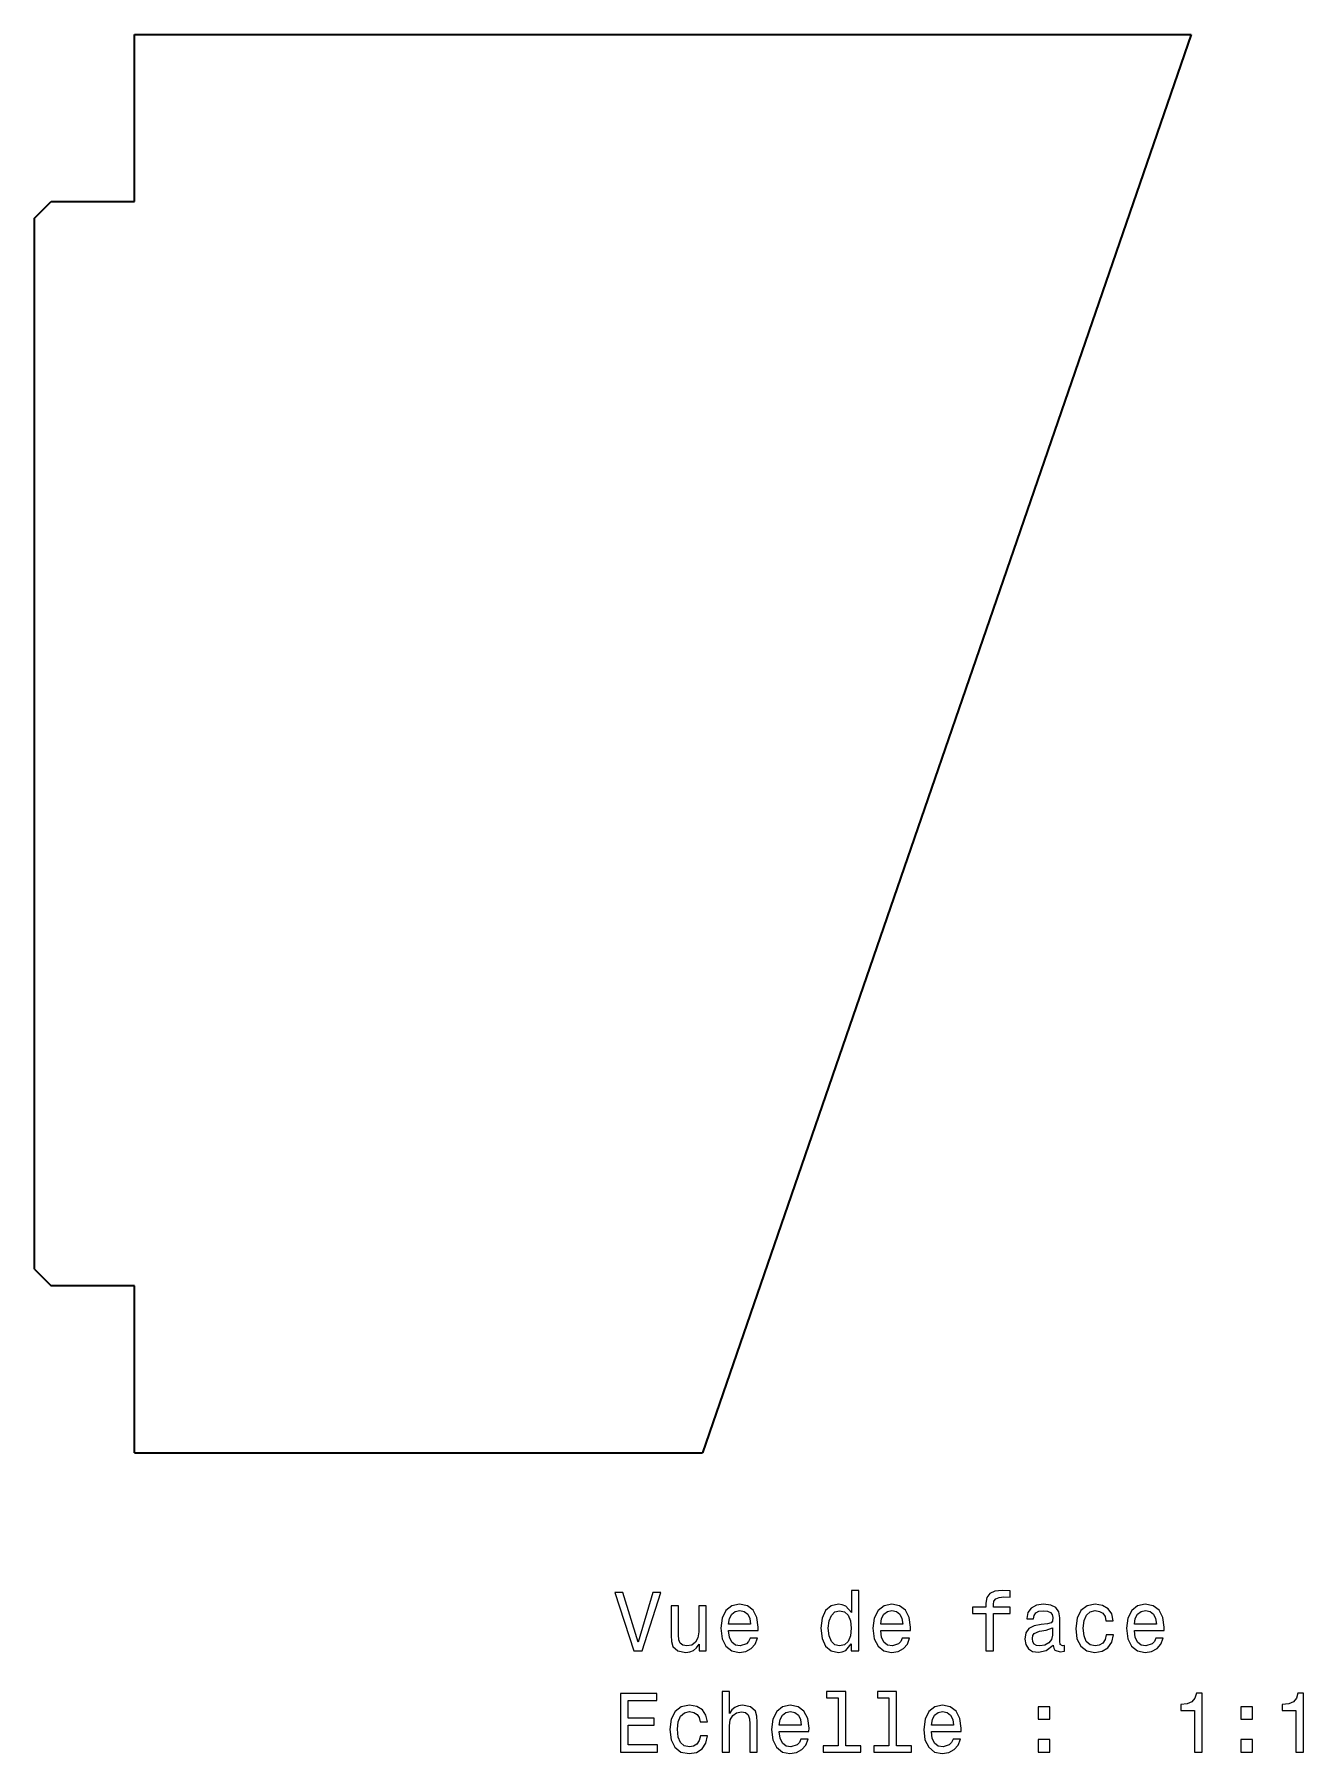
# Model space of a CAD drawing. Extents: x 114 to 190, y 45 to 147.
import ezdxf

# ---------------------------------------------------------------- set-up
doc = ezdxf.new("R2010")
doc.units = 0

msp = doc.modelspace()

# ---------------------------------------------------------------- linework, layer by layer
at = {"color": 7, "lineweight": 35}
for p, q in [((119.883293, 147.449997), (183.116699, 147.449997)), ((183.116699, 147.449997), (153.883301, 62.550003)), ((113.883293, 73.550003), (113.883293, 136.449997)), ((119.883293, 62.550003), (153.883301, 62.550003))]:
    msp.add_line(p, q, dxfattribs=at)
at = {"color": 7, "lineweight": 35, "ltscale": 0.25}
for p, q in [((119.883293, 137.449997), (119.883293, 147.449997)), ((119.883293, 62.550003), (119.883293, 72.550003))]:
    msp.add_line(p, q, dxfattribs=at)
at = {"color": 7, "lineweight": 35, "ltscale": 0.035355}
for p, q in [((113.883293, 136.449997), (114.883293, 137.449997)), ((113.883293, 73.550003), (114.883293, 72.550003))]:
    msp.add_line(p, q, dxfattribs=at)
at = {"color": 7, "lineweight": 35, "ltscale": 0.125}
for p, q in [((114.883293, 137.449997), (119.883293, 137.449997)), ((119.883293, 72.550003), (114.883293, 72.550003))]:
    msp.add_line(p, q, dxfattribs=at)
at = {"color": 7, "lineweight": 13}
for points in [[(150.895538, 54.198418), (150.018005, 51.217869), (149.11528, 54.198418), (148.636169, 54.198418), (149.765854, 50.693375), (150.270172, 50.693375), (151.374634, 54.198418)], [(162.782425, 51.111961), (162.782425, 50.693375), (163.226227, 50.693375), (163.226227, 54.314411), (162.78746, 54.314411), (162.78746, 52.988045), (162.44957, 53.37133), (162.242798, 53.462105), (162.005768, 53.49741), (161.577087, 53.396545), (161.244232, 53.114124), (161.027374, 52.660233), (160.951736, 52.050003), (161.027374, 51.439774), (161.244232, 50.980839), (161.577087, 50.693375), (162.005768, 50.597553), (162.242798, 50.632854), (162.454605, 50.723633)], [(170.841492, 52.932568), (170.841492, 50.693375), (171.285309, 50.693375), (171.285309, 52.932568), (172.293945, 52.932568), (172.293945, 53.31081), (171.285309, 53.31081), (171.285309, 53.477238), (171.320602, 53.678967), (171.4366, 53.815132), (171.633286, 53.895824), (171.91571, 53.926083), (172.293945, 53.90591), (172.293945, 54.289196), (171.81485, 54.314411), (171.381134, 54.269024), (171.078537, 54.132854), (170.896973, 53.895824), (170.841492, 53.557926), (170.841492, 53.31081), (170.029541, 53.31081), (170.029541, 52.932568)], [(154.097977, 53.401588), (153.654175, 53.401588), (153.654175, 51.838188), (153.603745, 51.475075), (153.457489, 51.212826), (153.230545, 51.051445), (152.932999, 51.001011), (152.695969, 51.041359), (152.544662, 51.162395), (152.458939, 51.369167), (152.438766, 51.661674), (152.438766, 53.401588), (151.994965, 53.401588), (151.994965, 51.62133), (152.010086, 51.26326), (152.105911, 50.96571), (152.398422, 50.693375), (152.867432, 50.597553), (153.119598, 50.632854), (153.336456, 50.723633), (153.523056, 50.879974), (153.674347, 51.106918), (153.674347, 50.693375), (154.097977, 50.693375)], [(155.434433, 51.91888), (157.209656, 51.91888), (157.214691, 52.125652), (157.134003, 52.705624), (156.912109, 53.139339), (156.559082, 53.401588), (156.090057, 53.49741), (155.631119, 53.396545), (155.278091, 53.114124), (155.051147, 52.65519), (154.970459, 52.050003), (155.046112, 51.429688), (155.273056, 50.975796), (155.621033, 50.693375), (156.074921, 50.597553), (156.468292, 50.663116), (156.791061, 50.834583), (157.028091, 51.106918), (157.164261, 51.470032), (156.72551, 51.470032), (156.63472, 51.268303), (156.503601, 51.117004), (156.130402, 50.995968), (155.842941, 51.051445), (155.626083, 51.227959), (155.484863, 51.515419), (155.434433, 51.903748)], [(155.434433, 52.292076), (155.489914, 52.64006), (155.626083, 52.897266), (155.832855, 53.053604), (156.105194, 53.109081), (156.372482, 53.053604), (156.579254, 52.897266), (156.705338, 52.64006), (156.750717, 52.292076)], [(162.081406, 53.098995), (162.373917, 53.028389), (162.595825, 52.831703), (162.726944, 52.503895), (162.777374, 52.050003), (162.726944, 51.591068), (162.595825, 51.26326), (162.373917, 51.061531), (162.081406, 50.995968), (161.804031, 51.061531), (161.592224, 51.26326), (161.451004, 51.596111), (161.405624, 52.050003), (161.451004, 52.498852), (161.592224, 52.82666), (161.804031, 53.028389)], [(164.542511, 51.91888), (166.317719, 51.91888), (166.322769, 52.125652), (166.242081, 52.705624), (166.020172, 53.139339), (165.667145, 53.401588), (165.19812, 53.49741), (164.739197, 53.396545), (164.386169, 53.114124), (164.159225, 52.65519), (164.078537, 52.050003), (164.154175, 51.429688), (164.381119, 50.975796), (164.729111, 50.693375), (165.182999, 50.597553), (165.57637, 50.663116), (165.899139, 50.834583), (166.136169, 51.106918), (166.272339, 51.470032), (165.833572, 51.470032), (165.742798, 51.268303), (165.611664, 51.117004), (165.23848, 50.995968), (164.951004, 51.051445), (164.734146, 51.227959), (164.592941, 51.515419), (164.542511, 51.903748)], [(164.542511, 52.292076), (164.597977, 52.64006), (164.734146, 52.897266), (164.940918, 53.053604), (165.213257, 53.109081), (165.480545, 53.053604), (165.687317, 52.897266), (165.8134, 52.64006), (165.858795, 52.292076)], [(174.871033, 51.046402), (174.871033, 51.031269), (174.896255, 50.859802), (174.971909, 50.738762), (175.289627, 50.642941), (175.536743, 50.683289), (175.536743, 51.026226), (175.430832, 51.011097), (175.289627, 51.07666), (175.264404, 51.278389), (175.264404, 52.680405), (175.203888, 53.038475), (175.027374, 53.290638), (174.719742, 53.441933), (174.286026, 53.49741), (173.862396, 53.43689), (173.549713, 53.265419), (173.353027, 52.998131), (173.28746, 52.645103), (173.28746, 52.614845), (173.685883, 52.614845), (173.721176, 52.82666), (173.832138, 52.977959), (174.013687, 53.068733), (174.270889, 53.104038), (174.518005, 53.078823), (174.694519, 53.003174), (174.80043, 52.872047), (174.835739, 52.690495), (174.815567, 52.478676), (174.734863, 52.372768), (174.533142, 52.322338), (174.154907, 52.28199), (173.721176, 52.191212), (173.413544, 52.029831), (173.231995, 51.777668), (173.176514, 51.404469), (173.226944, 51.071617), (173.383286, 50.824497), (173.635452, 50.668159), (173.983429, 50.612682), (174.452454, 50.71859)], [(178.023056, 52.503895), (178.461823, 52.503895), (178.371033, 52.907352), (178.154175, 53.225075), (177.816284, 53.421761), (177.377518, 53.49741), (176.893372, 53.396545), (176.525208, 53.114124), (176.293228, 52.65519), (176.21254, 52.039917), (176.288177, 51.429688), (176.515137, 50.975796), (176.873199, 50.693375), (177.362396, 50.597553), (177.796112, 50.673203), (178.134003, 50.885017), (178.365997, 51.217869), (178.466858, 51.661674), (178.043228, 51.661674), (177.967575, 51.379253), (177.82637, 51.167439), (177.624634, 51.036316), (177.377518, 50.995968), (177.069885, 51.061531), (176.847977, 51.26326), (176.711823, 51.591068), (176.666428, 52.055046), (176.711823, 52.508938), (176.853027, 52.836746), (177.079971, 53.038475), (177.377518, 53.109081), (177.639771, 53.06369), (177.836456, 52.947697), (177.967575, 52.756054)], [(179.722626, 51.91888), (181.497833, 51.91888), (181.502884, 52.125652), (181.42218, 52.705624), (181.200287, 53.139339), (180.84726, 53.401588), (180.378235, 53.49741), (179.919312, 53.396545), (179.566284, 53.114124), (179.33934, 52.65519), (179.258636, 52.050003), (179.33429, 51.429688), (179.561234, 50.975796), (179.909225, 50.693375), (180.363113, 50.597553), (180.756485, 50.663116), (181.079254, 50.834583), (181.316284, 51.106918), (181.452454, 51.470032), (181.013687, 51.470032), (180.922913, 51.268303), (180.791779, 51.117004), (180.418579, 50.995968), (180.131119, 51.051445), (179.914261, 51.227959), (179.773056, 51.515419), (179.722626, 51.903748)], [(179.722626, 52.292076), (179.778091, 52.64006), (179.914261, 52.897266), (180.121033, 53.053604), (180.393372, 53.109081), (180.66066, 53.053604), (180.867432, 52.897266), (180.993515, 52.64006), (181.03891, 52.292076)], [(174.820602, 51.641502), (174.760086, 51.379253), (174.598709, 51.177525), (174.356628, 51.046402), (174.059082, 51.001011), (173.867432, 51.026226), (173.731262, 51.106918), (173.645538, 51.248131), (173.620316, 51.444817), (173.640488, 51.62133), (173.721176, 51.74741), (174.043945, 51.888618), (174.452454, 51.949139), (174.820602, 52.070175)], [(148.958939, 44.646545), (151.177948, 44.646545), (151.177948, 45.070175), (149.422913, 45.070175), (149.422913, 46.255337), (150.986313, 46.255337), (150.986313, 46.673923), (149.422913, 46.673923), (149.422913, 47.722916), (151.137604, 47.722916), (151.137604, 48.146545), (148.958939, 48.146545)], [(153.734863, 46.457066), (154.17363, 46.457066), (154.082855, 46.860523), (153.865997, 47.178246), (153.528091, 47.374931), (153.08934, 47.450581), (152.605194, 47.349716), (152.23703, 47.067295), (152.005051, 46.60836), (151.924347, 45.993088), (152, 45.382858), (152.226944, 44.928967), (152.585022, 44.646545), (153.074203, 44.550724), (153.507919, 44.626373), (153.845825, 44.838188), (154.077805, 45.17104), (154.17868, 45.614845), (153.755051, 45.614845), (153.679398, 45.332424), (153.538177, 45.120609), (153.336456, 44.989487), (153.08934, 44.949139), (152.781708, 45.014702), (152.559799, 45.216431), (152.42363, 45.544239), (152.378235, 46.008217), (152.42363, 46.462109), (152.564835, 46.789917), (152.791794, 46.991646), (153.08934, 47.062252), (153.351578, 47.016861), (153.548279, 46.900867), (153.679398, 46.709225)], [(155.046112, 44.646545), (155.489914, 44.646545), (155.489914, 46.209946), (155.535309, 46.568016), (155.681549, 46.830261), (155.908508, 46.991646), (156.21109, 47.052166), (156.453171, 47.001732), (156.604462, 46.865566), (156.680115, 46.638618), (156.705338, 46.336025), (156.705338, 44.646545), (157.149139, 44.646545), (157.149139, 46.426804), (157.128967, 46.784874), (157.038177, 47.082424), (156.740631, 47.354759), (156.276657, 47.450581), (156.02449, 47.415276), (155.807632, 47.319458), (155.626083, 47.168159), (155.489914, 46.961388), (155.489914, 48.267582), (155.046112, 48.267582)], [(158.470459, 45.872051), (160.245682, 45.872051), (160.250717, 46.078823), (160.170029, 46.658794), (159.94812, 47.09251), (159.595108, 47.354759), (159.126083, 47.450581), (158.667145, 47.349716), (158.314117, 47.067295), (158.087173, 46.60836), (158.006485, 46.003174), (158.082138, 45.382858), (158.309082, 44.928967), (158.657059, 44.646545), (159.110947, 44.550724), (159.504318, 44.616287), (159.827087, 44.787754), (160.064117, 45.060089), (160.200287, 45.423203), (159.761536, 45.423203), (159.670746, 45.221474), (159.539627, 45.070175), (159.166428, 44.949139), (158.878967, 45.004616), (158.662109, 45.181129), (158.520889, 45.46859), (158.470459, 45.856918)], [(162.000717, 47.894382), (162.000717, 45.019745), (161.087891, 45.019745), (161.087891, 44.646545), (163.35231, 44.646545), (163.35231, 45.019745), (162.444519, 45.019745), (162.444519, 48.267582), (161.304749, 48.267582), (161.304749, 47.894382)], [(165.036743, 47.894382), (165.036743, 45.019745), (164.123917, 45.019745), (164.123917, 44.646545), (166.388336, 44.646545), (166.388336, 45.019745), (165.480545, 45.019745), (165.480545, 48.267582), (164.340775, 48.267582), (164.340775, 47.894382)], [(167.578537, 45.872051), (169.353745, 45.872051), (169.358795, 46.078823), (169.278107, 46.658794), (169.056198, 47.09251), (168.703171, 47.354759), (168.234146, 47.450581), (167.775223, 47.349716), (167.422195, 47.067295), (167.195251, 46.60836), (167.114548, 46.003174), (167.190201, 45.382858), (167.417145, 44.928967), (167.765137, 44.646545), (168.219025, 44.550724), (168.612396, 44.616287), (168.935165, 44.787754), (169.172195, 45.060089), (169.30835, 45.423203), (168.869598, 45.423203), (168.778824, 45.221474), (168.64769, 45.070175), (168.27449, 44.949139), (167.98703, 45.004616), (167.770172, 45.181129), (167.628967, 45.46859), (167.578537, 45.856918)], [(173.958221, 46.603317), (174.654175, 46.603317), (174.654175, 47.354759), (173.958221, 47.354759)], [(183.323486, 44.646545), (183.78241, 44.646545), (183.78241, 48.171761), (183.439484, 48.171761), (183.348694, 47.864124), (183.167145, 47.657352), (182.889771, 47.536316), (182.506485, 47.495968), (182.506485, 47.137901), (183.323486, 47.137901)], [(186.102295, 46.603317), (186.798264, 46.603317), (186.798264, 47.354759), (186.102295, 47.354759)], [(189.395538, 44.646545), (189.854462, 44.646545), (189.854462, 48.171761), (189.51152, 48.171761), (189.420746, 47.864124), (189.239197, 47.657352), (188.961807, 47.536316), (188.578522, 47.495968), (188.578522, 47.137901), (189.395538, 47.137901)], [(158.470459, 46.245247), (158.52594, 46.593231), (158.662109, 46.850437), (158.868881, 47.006775), (159.141205, 47.062252), (159.408508, 47.006775), (159.61528, 46.850437), (159.741348, 46.593231), (159.786743, 46.245247)], [(167.578537, 46.245247), (167.634003, 46.593231), (167.770172, 46.850437), (167.976944, 47.006775), (168.249283, 47.062252), (168.516571, 47.006775), (168.723343, 46.850437), (168.849426, 46.593231), (168.894806, 46.245247)], [(173.958221, 44.646545), (174.654175, 44.646545), (174.654175, 45.397987), (173.958221, 45.397987)], [(186.102295, 44.646545), (186.798264, 44.646545), (186.798264, 45.397987), (186.102295, 45.397987)]]:
    msp.add_lwpolyline(points, close=True, dxfattribs=at)

doc.saveas('drawing.dxf')
